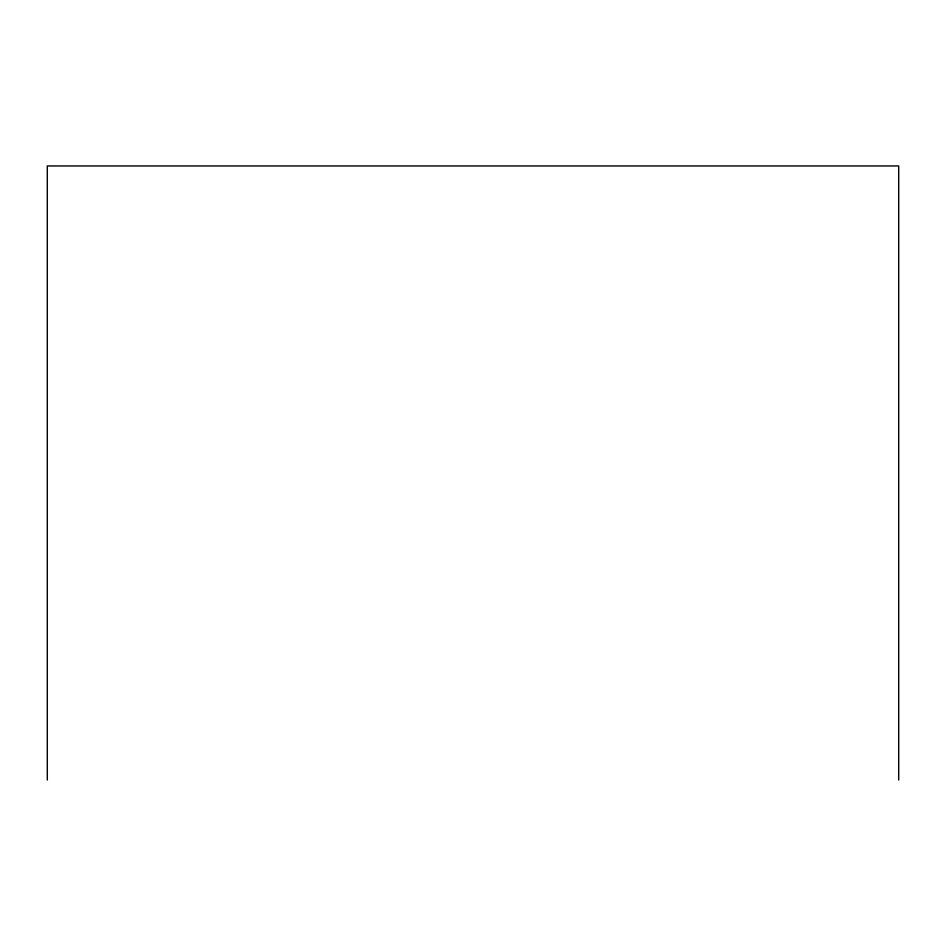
<?xml version="1.0" encoding="UTF-8"?>
<svg xmlns="http://www.w3.org/2000/svg" width="946" height="946" viewBox="0 0 946 946"><rect width="100%" height="100%" fill="white"/><g stroke="black" fill="none" stroke-linecap="round" stroke-linejoin="round"><path stroke-width="1.42" d="M898.7 780.048L898.7 165.952L47.3 165.952L47.3 780.048"/></g></svg>
